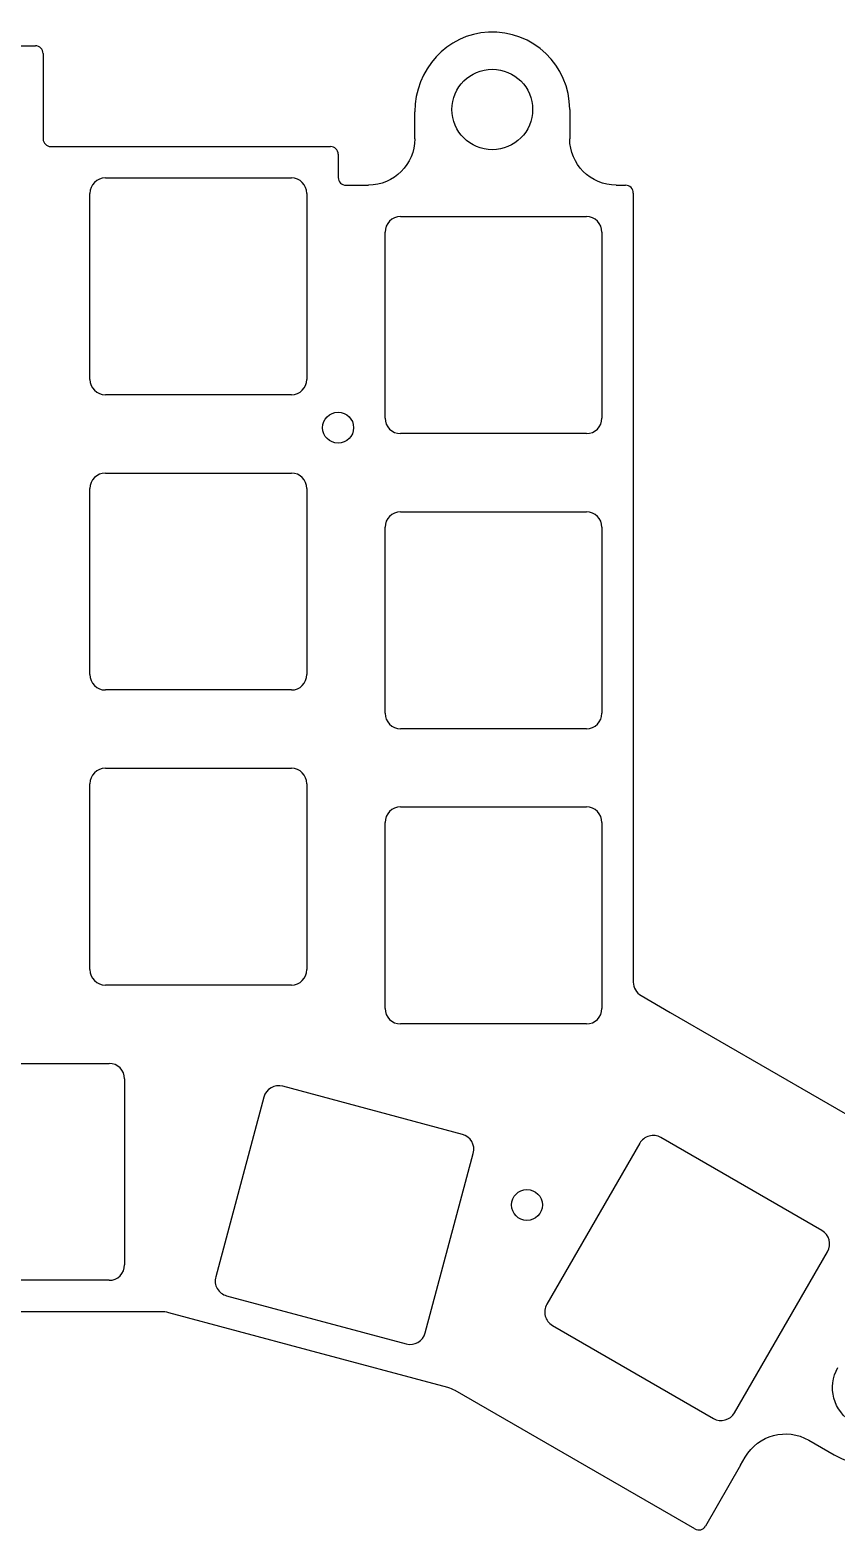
# Model space of a CAD drawing. Extents: x -57 to 196, y -181 to 29.
# Drawn here: x 8.2 to 60.2, y -67.7 to 29.1 of the extents above; entities that cross this region are included whole.
import ezdxf

# ---------------------------------------------------------------- set-up
doc = ezdxf.new("R2010")
doc.units = 0
for name, color, linetype in [('Edge422', 7, 'CONTINUOUS'), ('Edge424', 7, 'CONTINUOUS'), ('Edge425', 7, 'CONTINUOUS'), ('Edge427', 7, 'CONTINUOUS'), ('Edge429', 7, 'CONTINUOUS'), ('Edge431', 7, 'CONTINUOUS'), ('Line', 7, 'CONTINUOUS'), ('Line002', 7, 'CONTINUOUS'), ('Line071', 7, 'CONTINUOUS'), ('Line072', 7, 'CONTINUOUS'), ('Line073', 7, 'CONTINUOUS'), ('Line074', 7, 'CONTINUOUS'), ('Line077', 7, 'CONTINUOUS'), ('Line078', 7, 'CONTINUOUS'), ('Shape057', 7, 'CONTINUOUS'), ('Shape060', 7, 'CONTINUOUS'), ('Shape061', 7, 'CONTINUOUS'), ('Shape062', 7, 'CONTINUOUS'), ('Shape063', 7, 'CONTINUOUS'), ('Shape064', 7, 'CONTINUOUS'), ('Shape065', 7, 'CONTINUOUS'), ('Shape066', 7, 'CONTINUOUS'), ('Shape092', 7, 'CONTINUOUS'), ('Shape093', 7, 'CONTINUOUS'), ('Shape094', 7, 'CONTINUOUS'), ('Shape095', 7, 'CONTINUOUS'), ('Shape096', 7, 'CONTINUOUS'), ('Shape097', 7, 'CONTINUOUS'), ('Shape098', 7, 'CONTINUOUS'), ('Shape099', 7, 'CONTINUOUS'), ('Shape100', 7, 'CONTINUOUS'), ('Shape103', 7, 'CONTINUOUS'), ('Shape104', 7, 'CONTINUOUS'), ('Shape105', 7, 'CONTINUOUS'), ('Shape106', 7, 'CONTINUOUS'), ('Shape107', 7, 'CONTINUOUS'), ('Shape108', 7, 'CONTINUOUS'), ('Shape111', 7, 'CONTINUOUS'), ('Shape140', 7, 'CONTINUOUS'), ('Shape141', 7, 'CONTINUOUS'), ('Shape142', 7, 'CONTINUOUS'), ('Shape143', 7, 'CONTINUOUS'), ('Shape144', 7, 'CONTINUOUS'), ('Shape145', 7, 'CONTINUOUS'), ('Shape146', 7, 'CONTINUOUS'), ('Shape147', 7, 'CONTINUOUS'), ('Shape148', 7, 'CONTINUOUS'), ('Shape149', 7, 'CONTINUOUS'), ('Shape150', 7, 'CONTINUOUS'), ('Shape151', 7, 'CONTINUOUS'), ('Shape152', 7, 'CONTINUOUS'), ('Shape153', 7, 'CONTINUOUS'), ('Shape154', 7, 'CONTINUOUS'), ('Shape155', 7, 'CONTINUOUS'), ('Shape156', 7, 'CONTINUOUS'), ('Shape157', 7, 'CONTINUOUS'), ('Shape158', 7, 'CONTINUOUS'), ('Shape159', 7, 'CONTINUOUS'), ('Shape160', 7, 'CONTINUOUS'), ('Shape161', 7, 'CONTINUOUS'), ('Shape162', 7, 'CONTINUOUS'), ('Shape163', 7, 'CONTINUOUS'), ('Shape164', 7, 'CONTINUOUS'), ('Shape165', 7, 'CONTINUOUS'), ('Shape166', 7, 'CONTINUOUS'), ('Shape167', 7, 'CONTINUOUS'), ('Shape168', 7, 'CONTINUOUS'), ('Shape169', 7, 'CONTINUOUS'), ('Shape170', 7, 'CONTINUOUS'), ('Shape171', 7, 'CONTINUOUS'), ('Shape172', 7, 'CONTINUOUS'), ('Shape173', 7, 'CONTINUOUS'), ('Shape174', 7, 'CONTINUOUS'), ('Shape175', 7, 'CONTINUOUS'), ('Shape176', 7, 'CONTINUOUS'), ('Shape177', 7, 'CONTINUOUS'), ('Shape178', 7, 'CONTINUOUS'), ('Shape179', 7, 'CONTINUOUS'), ('Shape180', 7, 'CONTINUOUS'), ('Shape181', 7, 'CONTINUOUS'), ('Shape182', 7, 'CONTINUOUS'), ('Shape183', 7, 'CONTINUOUS'), ('Shape184', 7, 'CONTINUOUS'), ('Shape185', 7, 'CONTINUOUS'), ('Shape186', 7, 'CONTINUOUS'), ('Shape187', 7, 'CONTINUOUS'), ('Shape188', 7, 'CONTINUOUS'), ('Shape189', 7, 'CONTINUOUS'), ('Shape190', 7, 'CONTINUOUS'), ('Shape191', 7, 'CONTINUOUS'), ('Shape192', 7, 'CONTINUOUS'), ('Shape233', 7, 'CONTINUOUS'), ('Shape234', 7, 'CONTINUOUS'), ('Shape235', 7, 'CONTINUOUS'), ('Shape236', 7, 'CONTINUOUS'), ('Shape237', 7, 'CONTINUOUS'), ('Shape238', 7, 'CONTINUOUS'), ('Shape239', 7, 'CONTINUOUS'), ('Shape240', 7, 'CONTINUOUS'), ('Shape241', 7, 'CONTINUOUS'), ('Shape242', 7, 'CONTINUOUS'), ('Shape243', 7, 'CONTINUOUS'), ('Shape244', 7, 'CONTINUOUS'), ('Shape245', 7, 'CONTINUOUS'), ('Shape246', 7, 'CONTINUOUS'), ('Shape247', 7, 'CONTINUOUS'), ('Shape248', 7, 'CONTINUOUS'), ('Wire005', 7, 'CONTINUOUS'), ('Wire006', 7, 'CONTINUOUS')]:
    doc.layers.add(name, color=color, linetype=linetype)

msp = doc.modelspace()

# ---------------------------------------------------------------- linework, layer by layer
at = {"layer": 'Edge422'}
msp.add_open_spline([(46.0175, 19.0824), (44.3612, 19.0838), (43.02, 20.4265), (43.02, 22.0824)], degree=3, dxfattribs=at)
at = {"layer": 'Edge424'}
msp.add_open_spline([(43.02, 23.967), (43.02, 26.8082), (40.6493, 29.0964), (37.778, 28.9609)], degree=3, dxfattribs=at)
at = {"layer": 'Edge425'}
msp.add_open_spline([(37.778, 28.9609), (35.0885, 28.8346), (33.0198, 26.5179), (33.0198, 23.8255)], degree=3, dxfattribs=at)
at = {"layer": 'Edge427'}
msp.add_open_spline([(33.0198, 22.0828), (33.0198, 20.4268), (31.6775, 19.0838), (30.0215, 19.0828)], degree=3, dxfattribs=at)
at = {"layer": 'Edge429'}
msp.add_open_spline([(54.3552, -63.013), (55.1845, -61.5793), (57.0179, -61.0891), (58.452, -61.9171)], degree=3, dxfattribs=at)
at = {"layer": 'Edge431'}
msp.add_open_spline([(60.0841, -62.8593), (62.5447, -64.28), (65.7116, -63.371), (67.0299, -60.8167)], degree=3, dxfattribs=at)
at = {"layer": 'Line'}
msp.add_line((28.575, 19.075), (28.6238, 19.075), dxfattribs=at)
at = {"layer": 'Line002'}
msp.add_line((54.045, -63.5354), (51.7765, -67.4645), dxfattribs=at)
at = {"layer": 'Line071'}
msp.add_line((28.575, 19.075), (30.0215, 19.0828), dxfattribs=at)
at = {"layer": 'Line072'}
msp.add_line((33.0198, 22.0828), (33.0198, 23.8255), dxfattribs=at)
at = {"layer": 'Line073'}
msp.add_line((43.02, 23.967), (43.02, 22.0824), dxfattribs=at)
at = {"layer": 'Line074'}
msp.add_line((46.0175, 19.0824), (46.625, 19.075), dxfattribs=at)
at = {"layer": 'Line077'}
msp.add_line((54.045, -63.5354), (54.3552, -63.013), dxfattribs=at)
at = {"layer": 'Line078'}
msp.add_line((58.452, -61.9171), (60.0841, -62.8593), dxfattribs=at)
at = {"layer": 'Shape057'}
msp.add_line((49.4993, -34.3088), (65.131, -43.3338), dxfattribs=at)
at = {"layer": 'Shape060'}
msp.add_arc((51.3435, -67.2145), 0.5, -120, -30, dxfattribs=at)
at = {"layer": 'Shape061'}
msp.add_line((51.0935, -67.6475), (35.6328, -58.7212), dxfattribs=at)
at = {"layer": 'Shape062'}
msp.add_arc((34.6328, -60.4533), 2, 60, 75, dxfattribs=at)
at = {"layer": 'Shape063'}
msp.add_line((35.1504, -58.5214), (26.1407, -56.1073), dxfattribs=at)
at = {"layer": 'Shape064'}
msp.add_line((26.1407, -56.1073), (17.1311, -53.6931), dxfattribs=at)
at = {"layer": 'Shape065'}
msp.add_arc((16.6134, -55.625), 2, 75, 90, dxfattribs=at)
at = {"layer": 'Shape066'}
msp.add_line((16.6134, -53.625), (7.28589, -53.625), dxfattribs=at)
at = {"layer": 'Shape092'}
msp.add_line((0, 28.075), (8.525, 28.075), dxfattribs=at)
at = {"layer": 'Shape093'}
msp.add_arc((8.525, 27.575), 0.5, 0, 90, dxfattribs=at)
at = {"layer": 'Shape094'}
msp.add_line((9.025, 27.575), (9.025, 22.075), dxfattribs=at)
at = {"layer": 'Shape095'}
msp.add_arc((9.525, 22.075), 0.5, 180, -90, dxfattribs=at)
at = {"layer": 'Shape096'}
msp.add_line((9.525, 21.575), (19.05, 21.575), dxfattribs=at)
at = {"layer": 'Shape097'}
msp.add_line((19.05, 21.575), (27.575, 21.575), dxfattribs=at)
at = {"layer": 'Shape098'}
msp.add_arc((27.575, 21.075), 0.5, 0, 90, dxfattribs=at)
at = {"layer": 'Shape099'}
msp.add_line((28.075, 21.075), (28.075, 19.575), dxfattribs=at)
at = {"layer": 'Shape100'}
msp.add_arc((28.575, 19.575), 0.5, 180, -90, dxfattribs=at)
at = {"layer": 'Shape103'}
msp.add_arc((46.625, 18.575), 0.5, 0, 90, dxfattribs=at)
at = {"layer": 'Shape104'}
msp.add_line((47.125, 18.575), (47.125, 18.075), dxfattribs=at)
at = {"layer": 'Shape105'}
msp.add_line((47.125, 18.075), (47.125, -32.3607), dxfattribs=at)
at = {"layer": 'Shape106'}
msp.add_arc((48.125, -32.3607), 1, 180, -120, dxfattribs=at)
at = {"layer": 'Shape107'}
msp.add_line((47.625, -33.2267), (49.4993, -34.3088), dxfattribs=at)
at = {"layer": 'Shape108'}
msp.add_circle((28.067, 3.429), 1, dxfattribs=at)
at = {"layer": 'Shape111'}
msp.add_circle((40.259, -46.736), 1, dxfattribs=at)
at = {"layer": 'Shape140'}
msp.add_line((1.286, -37.6), (13.286, -37.6), dxfattribs=at)
at = {"layer": 'Shape141'}
msp.add_arc((13.286, -38.6), 1, 0, 90, dxfattribs=at)
at = {"layer": 'Shape142'}
msp.add_line((14.286, -38.6), (14.286, -50.6), dxfattribs=at)
at = {"layer": 'Shape143'}
msp.add_arc((13.286, -50.6), 1, -90, 0, dxfattribs=at)
at = {"layer": 'Shape144'}
msp.add_line((13.286, -51.6), (1.286, -51.6), dxfattribs=at)
at = {"layer": 'Shape145'}
msp.add_arc((13.05, 6.55), 1, 180, -90, dxfattribs=at)
at = {"layer": 'Shape146'}
msp.add_line((12.05, 6.55), (12.05, 18.55), dxfattribs=at)
at = {"layer": 'Shape147'}
msp.add_arc((13.05, 18.55), 1, 90, 180, dxfattribs=at)
at = {"layer": 'Shape148'}
msp.add_line((13.05, 19.55), (25.05, 19.55), dxfattribs=at)
at = {"layer": 'Shape149'}
msp.add_arc((25.05, 18.55), 1, 0, 90, dxfattribs=at)
at = {"layer": 'Shape150'}
msp.add_line((26.05, 18.55), (26.05, 6.55), dxfattribs=at)
at = {"layer": 'Shape151'}
msp.add_arc((25.05, 6.55), 1, -90, 0, dxfattribs=at)
at = {"layer": 'Shape152'}
msp.add_line((25.05, 5.55), (13.05, 5.55), dxfattribs=at)
at = {"layer": 'Shape153'}
msp.add_arc((13.05, -12.5), 1, 180, -90, dxfattribs=at)
at = {"layer": 'Shape154'}
msp.add_line((12.05, -12.5), (12.05, -0.5), dxfattribs=at)
at = {"layer": 'Shape155'}
msp.add_arc((13.05, -0.5), 1, 90, 180, dxfattribs=at)
at = {"layer": 'Shape156'}
msp.add_line((13.05, 0.5), (25.05, 0.5), dxfattribs=at)
at = {"layer": 'Shape157'}
msp.add_arc((25.05, -0.5), 1, 0, 90, dxfattribs=at)
at = {"layer": 'Shape158'}
msp.add_line((26.05, -0.5), (26.05, -12.5), dxfattribs=at)
at = {"layer": 'Shape159'}
msp.add_arc((25.05, -12.5), 1, -90, 0, dxfattribs=at)
at = {"layer": 'Shape160'}
msp.add_line((25.05, -13.5), (13.05, -13.5), dxfattribs=at)
at = {"layer": 'Shape161'}
msp.add_arc((13.05, -31.55), 1, 180, -90, dxfattribs=at)
at = {"layer": 'Shape162'}
msp.add_line((12.05, -31.55), (12.05, -19.55), dxfattribs=at)
at = {"layer": 'Shape163'}
msp.add_arc((13.05, -19.55), 1, 90, 180, dxfattribs=at)
at = {"layer": 'Shape164'}
msp.add_line((13.05, -18.55), (25.05, -18.55), dxfattribs=at)
at = {"layer": 'Shape165'}
msp.add_arc((25.05, -19.55), 1, 0, 90, dxfattribs=at)
at = {"layer": 'Shape166'}
msp.add_line((26.05, -19.55), (26.05, -31.55), dxfattribs=at)
at = {"layer": 'Shape167'}
msp.add_arc((25.05, -31.55), 1, -90, 0, dxfattribs=at)
at = {"layer": 'Shape168'}
msp.add_line((25.05, -32.55), (13.05, -32.55), dxfattribs=at)
at = {"layer": 'Shape169'}
msp.add_arc((32.1, 4.05), 1, 180, -90, dxfattribs=at)
at = {"layer": 'Shape170'}
msp.add_line((31.1, 4.05), (31.1, 16.05), dxfattribs=at)
at = {"layer": 'Shape171'}
msp.add_arc((32.1, 16.05), 1, 90, 180, dxfattribs=at)
at = {"layer": 'Shape172'}
msp.add_line((32.1, 17.05), (44.1, 17.05), dxfattribs=at)
at = {"layer": 'Shape173'}
msp.add_arc((44.1, 16.05), 1, 0, 90, dxfattribs=at)
at = {"layer": 'Shape174'}
msp.add_line((45.1, 16.05), (45.1, 4.05), dxfattribs=at)
at = {"layer": 'Shape175'}
msp.add_arc((44.1, 4.05), 1, -90, 0, dxfattribs=at)
at = {"layer": 'Shape176'}
msp.add_line((44.1, 3.05), (32.1, 3.05), dxfattribs=at)
at = {"layer": 'Shape177'}
msp.add_arc((32.1, -15), 1, 180, -90, dxfattribs=at)
at = {"layer": 'Shape178'}
msp.add_line((31.1, -15), (31.1, -3), dxfattribs=at)
at = {"layer": 'Shape179'}
msp.add_arc((32.1, -3), 1, 90, 180, dxfattribs=at)
at = {"layer": 'Shape180'}
msp.add_line((32.1, -2), (44.1, -2), dxfattribs=at)
at = {"layer": 'Shape181'}
msp.add_arc((44.1, -3), 1, 0, 90, dxfattribs=at)
at = {"layer": 'Shape182'}
msp.add_line((45.1, -3), (45.1, -15), dxfattribs=at)
at = {"layer": 'Shape183'}
msp.add_arc((44.1, -15), 1, -90, 0, dxfattribs=at)
at = {"layer": 'Shape184'}
msp.add_line((44.1, -16), (32.1, -16), dxfattribs=at)
at = {"layer": 'Shape185'}
msp.add_arc((32.1, -34.05), 1, 180, -90, dxfattribs=at)
at = {"layer": 'Shape186'}
msp.add_line((31.1, -34.05), (31.1, -22.05), dxfattribs=at)
at = {"layer": 'Shape187'}
msp.add_arc((32.1, -22.05), 1, 90, 180, dxfattribs=at)
at = {"layer": 'Shape188'}
msp.add_line((32.1, -21.05), (44.1, -21.05), dxfattribs=at)
at = {"layer": 'Shape189'}
msp.add_arc((44.1, -22.05), 1, 0, 90, dxfattribs=at)
at = {"layer": 'Shape190'}
msp.add_line((45.1, -22.05), (45.1, -34.05), dxfattribs=at)
at = {"layer": 'Shape191'}
msp.add_arc((44.1, -34.05), 1, -90, 0, dxfattribs=at)
at = {"layer": 'Shape192'}
msp.add_line((44.1, -35.05), (32.1, -35.05), dxfattribs=at)
at = {"layer": 'Shape233'}
msp.add_line((20.8727, -52.5986), (32.4638, -55.7044), dxfattribs=at)
at = {"layer": 'Shape234'}
msp.add_arc((32.7226, -54.7385), 1, -105, -15, dxfattribs=at)
at = {"layer": 'Shape235'}
msp.add_line((33.6886, -54.9973), (36.7944, -43.4062), dxfattribs=at)
at = {"layer": 'Shape236'}
msp.add_arc((35.8285, -43.1474), 1, -15, 75, dxfattribs=at)
at = {"layer": 'Shape237'}
msp.add_line((36.0873, -42.1814), (24.4962, -39.0756), dxfattribs=at)
at = {"layer": 'Shape238'}
msp.add_arc((24.2374, -40.0415), 1, 75, 165, dxfattribs=at)
at = {"layer": 'Shape239'}
msp.add_line((23.2714, -39.7827), (20.1656, -51.3738), dxfattribs=at)
at = {"layer": 'Shape240'}
msp.add_arc((21.1315, -51.6326), 1, 165, -105, dxfattribs=at)
at = {"layer": 'Shape241'}
msp.add_line((53.6622, -60.1462), (59.6622, -49.7538), dxfattribs=at)
at = {"layer": 'Shape242'}
msp.add_arc((58.7962, -49.2538), 1, -30, 60, dxfattribs=at)
at = {"layer": 'Shape243'}
msp.add_line((59.2962, -48.3878), (48.9038, -42.3878), dxfattribs=at)
at = {"layer": 'Shape244'}
msp.add_arc((48.4038, -43.2538), 1, 60, 150, dxfattribs=at)
at = {"layer": 'Shape245'}
msp.add_line((47.5378, -42.7538), (41.5378, -53.1462), dxfattribs=at)
at = {"layer": 'Shape246'}
msp.add_arc((42.4038, -53.6462), 1, 150, -120, dxfattribs=at)
at = {"layer": 'Shape247'}
msp.add_line((41.9038, -54.5122), (52.2962, -60.5122), dxfattribs=at)
at = {"layer": 'Shape248'}
msp.add_arc((52.7962, -59.6462), 1, -120, -30, dxfattribs=at)
at = {"layer": 'Wire005'}
msp.add_open_spline([(61.2842, -60.7805), (60.0405, -60.0624), (59.6146, -58.4723), (60.3325, -57.2288)], degree=3, dxfattribs=at)
at = {"layer": 'Wire006'}
for points in [[(35.4196, 23.9669), (35.4196, 25.4027), (36.5838, 26.5668), (38.0196, 26.5668)], [(38.0196, 26.5668), (39.4554, 26.5668), (40.6196, 25.4027), (40.6196, 23.9669)], [(38.0196, 21.3669), (36.5838, 21.3669), (35.4196, 22.5307), (35.4196, 23.9669)], [(40.6196, 23.9669), (40.6196, 22.5307), (39.4554, 21.3669), (38.0196, 21.3669)]]:
    msp.add_open_spline(points, degree=3, dxfattribs=at)

doc.saveas('drawing.dxf')
